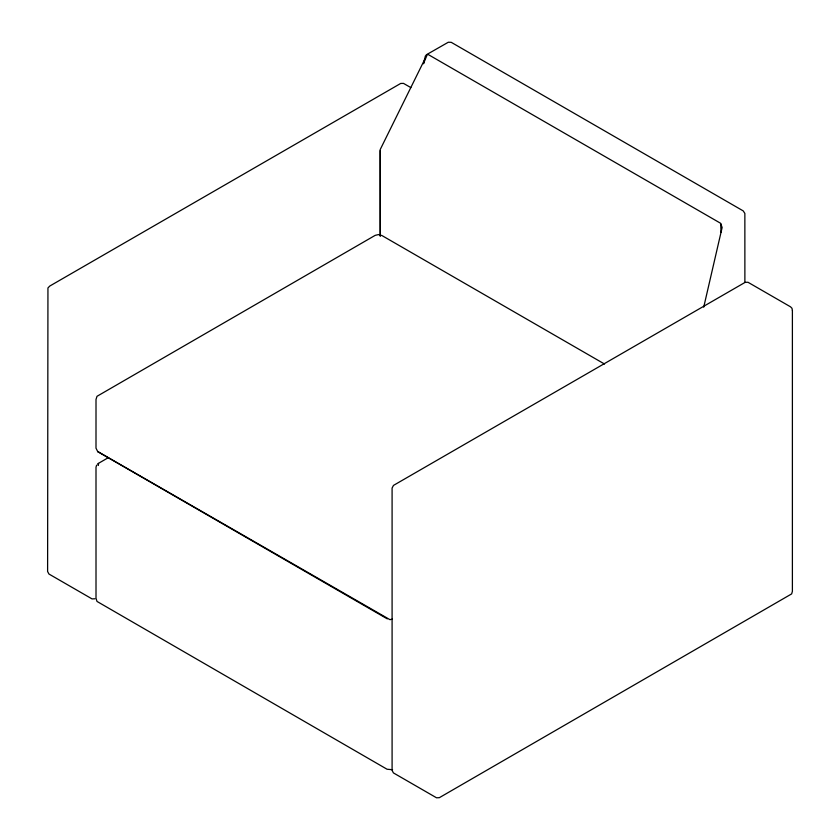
<?xml version="1.0" encoding="UTF-8"?>
<svg xmlns="http://www.w3.org/2000/svg" width="840" height="840" viewBox="0 0 840 840"><rect width="100%" height="100%" fill="white"/><g stroke="black" fill="none" stroke-linecap="round" stroke-linejoin="round"><path stroke-width="1.26" d="M380.205 236.219L380.216 150.57M721.025 232.208L720.689 223.535M423.56 63.788L425.334 56.133L426.52 54.684L448.298 42.242L451.238 42.326L743.222 210.903L744.86 213.434L744.88 282.44M703.721 307.178L722.138 227.483L720.542 223.241L428.138 54.495L426.52 54.684M423.56 63.378L426.919 55.461M98.48 463.459L98.532 464.342M96.6 465.171L96.002 467.261L96.012 598.322L97.01 601.44L387.062 769.24L392.564 769.724M424.914 59.021L380.205 149.562L380.279 235.788M97.766 463.754L107.972 457.863M392.395 619.238L390.306 619.553M94.867 598.794L92.033 598.899L48.941 574.025L47.607 571.505L47.943 287.952L49.812 286.031L400.701 83.444L403.515 83.391L410.855 87.612M389.991 619.689L97.913 451.616L98.574 452.036M604.538 364.035L381.948 235.557L378.441 234.591L375.186 235.358L97.01 396.302L96.012 399.431L96.002 448.171L97.766 451.689L387.314 618.88M97.808 464.804L98.427 465.465M792.393 310.527L792.393 591.318L791.658 593.891L439.352 797.675L436.517 797.79L393.414 772.905L392.091 770.396L392.091 488.093L393.467 485.415L745.185 282.334L747.989 282.272L790.514 306.81L791.973 308.269L792.393 310.527"/></g></svg>
